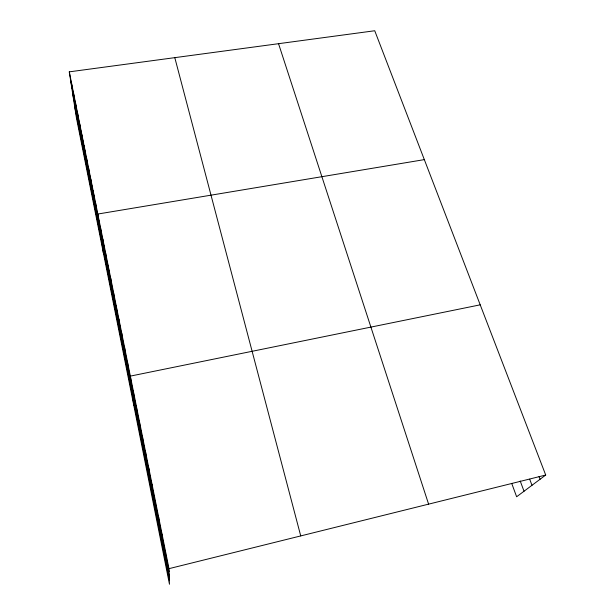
<?xml version="1.0" encoding="UTF-8"?>
<svg xmlns="http://www.w3.org/2000/svg" width="615" height="615" viewBox="0 0 615 615"><rect width="100%" height="100%" fill="white"/><g stroke="black" fill="none" stroke-linecap="round" stroke-linejoin="round"><path stroke-width="0.92" d="M69.287 71.847L168.987 568.66L169.479 584.25L76.398 117.711L69.287 71.847L374.735 30.75L545.713 475.041L516.631 496.766L511.718 483.413M168.987 568.66L545.713 475.041M480.207 304.832L130.349 376.111L133.824 405.539M424.327 159.623L97.823 214.035L103.405 253.057M539.055 476.594L540.07 479.254M529.692 479.2L531.99 485.296M520.213 480.999L524.026 491.239M278.541 43.688L428.601 504.146M174.798 57.649L300.735 535.919M70.656 80.657L169.079 571.696M72.624 93.357L169.217 576.047M74.576 105.949L169.356 580.306M73.393 92.312L74.723 100.952M71.325 82.018L72.678 90.743M77.598 113.26L78.889 121.724M75.484 102.72L76.79 111.277M81.903 134.716L83.148 142.995M79.735 123.922L81.003 132.294M86.315 156.687L87.515 164.766M84.094 145.632L85.316 153.819M90.828 179.203L91.981 187.075M88.56 167.88L89.736 175.852M93.134 190.673L94.256 198.43M95.463 202.281L96.563 209.923M100.33 226.558L101.383 233.961M102.882 239.243L103.897 246.515M105.457 252.104L106.449 259.238M108.071 265.134L109.032 272.13M110.723 278.349L111.653 285.199M113.414 291.741L114.305 298.436M116.135 305.317L116.996 311.867M118.903 319.077L119.725 325.473M121.701 333.038L122.493 339.265M124.545 347.191L125.291 353.256M127.42 361.551L128.135 367.439M133.309 390.886L133.947 396.406M136.315 405.877L136.907 411.204M139.367 421.083L139.92 426.21M142.465 436.512L142.972 441.439M145.609 452.171L146.07 456.891M148.799 468.069L149.207 472.566M152.036 484.197L152.397 488.479M155.326 500.579L155.633 504.623M158.662 517.207L158.924 521.013M162.045 534.097L162.252 537.656M165.489 551.24L165.643 554.546"/></g></svg>
